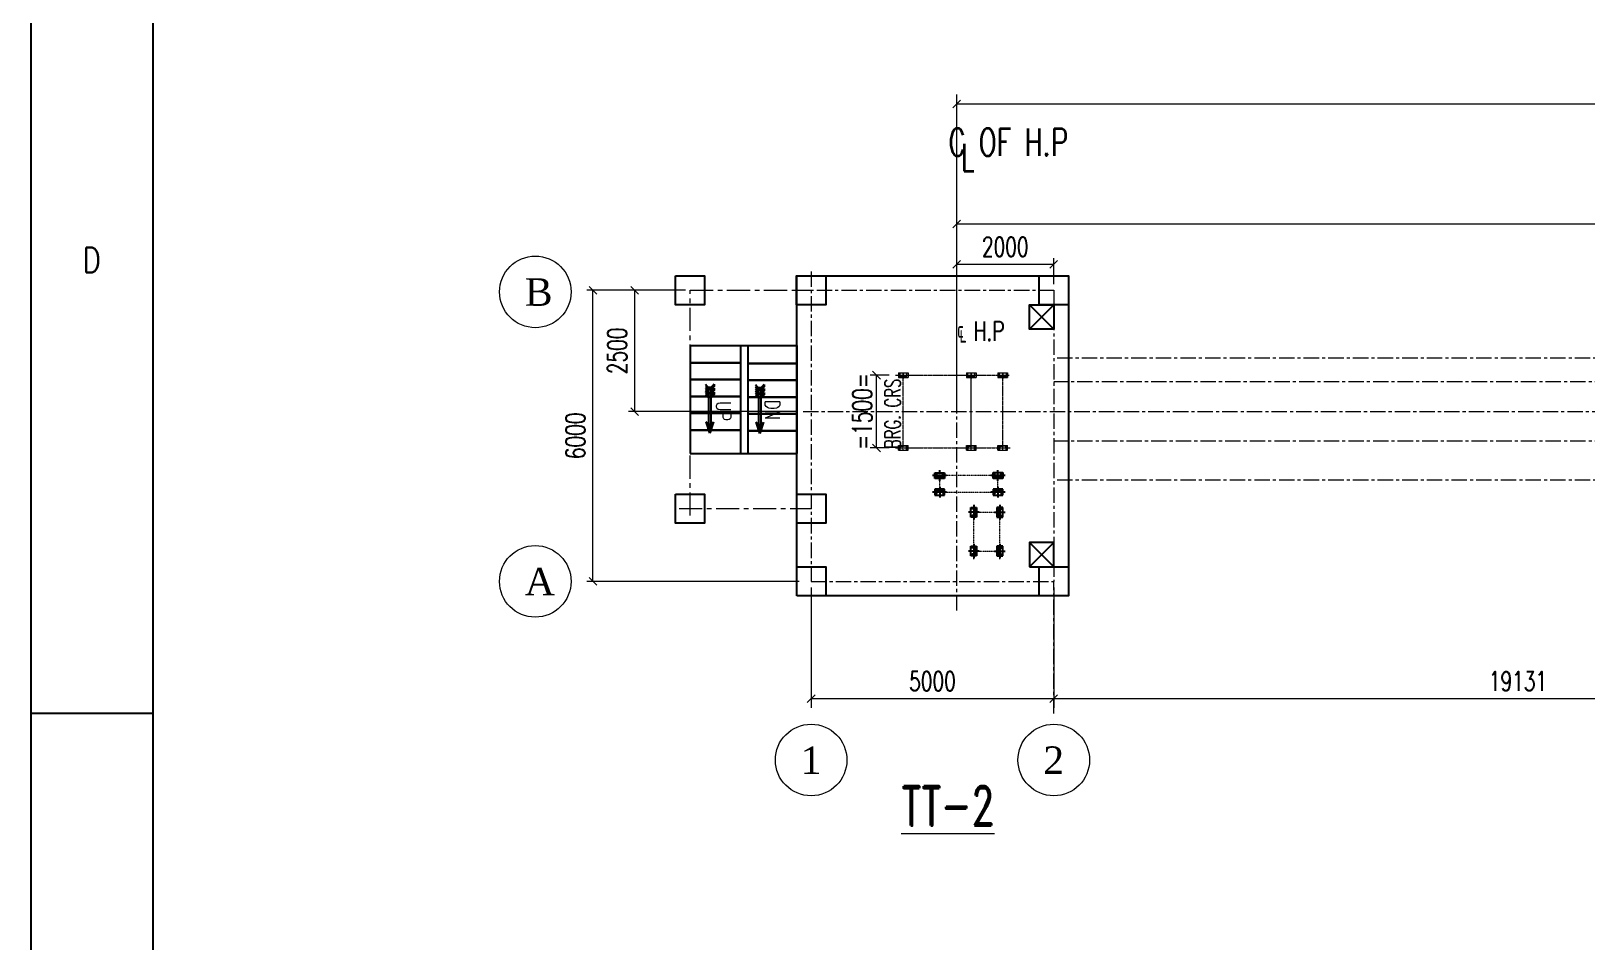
# Model space of a CAD drawing. Header units: millimetres. Extents: x -243837 to -5443, y 40 to 285140.
# Drawn here: x -209584 to -177524, y 48222 to 66993 of the extents above; entities that cross this region are included whole.
import ezdxf
from ezdxf.enums import TextEntityAlignment as Align

# ---------------------------------------------------------------- set-up
doc = ezdxf.new("R2010")
doc.units = ezdxf.units.MM
doc.linetypes.add('CENTER', pattern=[50.8, 31.75, -6.35, 6.35, -6.35])
doc.linetypes.add('CENTER2', pattern=[1.125, 0.75, -0.125, 0.125, -0.125])
for name, color, linetype in [('0-45-GRID MARKS', 6, 'Continuous'), ('11', 7, 'Continuous'), ('center', 1, 'CENTER2'), ('CONTOUR50', 4, 'Continuous'), ('DWG', 7, 'Continuous'), ('NANDAL', 255, 'Continuous')]:
    doc.layers.add(name, color=color, linetype=linetype)
for name, color, linetype, lineweight in [('5', 6, 'Continuous', 30), ('CEN', 1, 'CENTER', 9), ('DIM', 1, 'Continuous', 9), ('R-CENTER', 1, 'CENTER2', 5), ('R-OBJECT', 2, 'Continuous', 20), ('TEXT', 255, 'Continuous', 18)]:
    doc.layers.add(name, color=color, linetype=linetype, lineweight=lineweight)
doc.styles.add('KA', font='romans.shx', dxfattribs={"width": 0.7})
doc.styles.add('romans', font='romans.shx', dxfattribs={"width": 0.7})
doc.styles.add('ROMANS_BIG', font='romans.shx', dxfattribs={"width": 0.85, "bigfont": 'bigfont.shx'})
doc.styles.add('TIMES', font='times.ttf')
doc.dimstyles.new('rakesh', dxfattribs={"dimscale": 160, "dimtxt": 2.5, "dimasz": 1, "dimexe": 0.8, "dimexo": 0.8, "dimgap": 1, "dimtad": 1, "dimdec": 0, "dimzin": 0, "dimdsep": 46, "dimtxsty": 'KA', "dimblk": 'OBLIQUE', "dimcen": 1.5, "dimclrd": 1, "dimclre": 1, "dimclrt": 2, "dimadec": 0, "dimazin": 0, "dimtfac": 1, "dimtdec": 0, "dimtmove": 0, "dimatfit": 2, "dimfxl": 0, "dimtolj": 1, "dimtzin": 0, "dimlwd": -1, "dimlwe": -1, "dimarcsym": 1})
doc.dimstyles.new('rakesh$0', dxfattribs={"dimscale": 160, "dimtxt": 2.5, "dimasz": 1, "dimexe": 0.8, "dimexo": 0.8, "dimgap": 1, "dimtad": 1, "dimdec": 0, "dimzin": 0, "dimdsep": 46, "dimtxsty": 'KA', "dimblk": 'OBLIQUE', "dimcen": 1.5, "dimclrd": 1, "dimclre": 1, "dimclrt": 2, "dimadec": 0, "dimazin": 0, "dimtfac": 1, "dimtdec": 0, "dimtmove": 0, "dimatfit": 2, "dimfxl": 1, "dimtolj": 1, "dimtzin": 0, "dimlwd": -1, "dimlwe": -1, "dimarcsym": 1})

# ---------------------------------------------------------------- blocks, each defined once
blk = doc.blocks.new('_Oblique')
at = {"color": 0, "linetype": 'ByBlock', "lineweight": -2}
blk.add_line((-0.5, -0.5), (0.5, 0.5), dxfattribs=at)
blk = doc.blocks.new('*D199')
at = {"layer": 'DEFPOINTS', "color": 0, "transparency": 16777216}
for p in [(-198007, 61652), (-196112, 61652), (-193627, 55652, 1)]:
    blk.add_point(p, dxfattribs=at)
at = {"layer": 'DIM', "color": 1, "transparency": 16777216}
for p, q in [((-196240, 61652), (-198135, 61652)), ((-198007, 55652), (-198007, 61652)), ((-193755, 55652), (-198135, 55652))]:
    blk.add_line(p, q, dxfattribs=at)
at = {"layer": 'DIM', "color": 1, "transparency": 16777216, "xscale": 160, "yscale": 160, "zscale": 160}
for p, rotation in [((-198007, 61652), 90), ((-198007, 55652), 270)]:
    blk.add_blockref('_Oblique', p, dxfattribs=dict(at, rotation=rotation))
at = {"layer": 'DIM', "color": 2, "transparency": 16777216, "insert": (-198367, 58652), "char_height": 400, "attachment_point": 5, "rotation": 90, "style": 'KA'}
blk.add_mtext('\\A1;6000', dxfattribs=at)
blk = doc.blocks.new('*D200')
at = {"layer": 'DEFPOINTS', "color": 0, "transparency": 16777216}
for p in [(-195968, 61652), (-197147, 59152), (-193674, 59152, 44)]:
    blk.add_point(p, dxfattribs=at)
at = {"layer": 'DIM', "color": 1, "transparency": 16777216}
for p, q in [((-196096, 61652), (-197275, 61652)), ((-197147, 61652), (-197147, 59152)), ((-193802, 59152), (-197275, 59152))]:
    blk.add_line(p, q, dxfattribs=at)
at = {"layer": 'DIM', "color": 1, "transparency": 16777216, "xscale": 160, "yscale": 160, "zscale": 160}
for p, rotation in [((-197147, 61652), 90), ((-197147, 59152), 270)]:
    blk.add_blockref('_Oblique', p, dxfattribs=dict(at, rotation=rotation))
at = {"layer": 'DIM', "color": 2, "transparency": 16777216, "insert": (-197507, 60402), "char_height": 400, "attachment_point": 5, "rotation": 90, "style": 'KA'}
blk.add_mtext('\\A1;2500', dxfattribs=at)
blk = doc.blocks.new('*D201')
at = {"layer": 'DEFPOINTS', "color": 0, "transparency": 16777216}
for p in [(-188510, 62188), (-190510, 61642, 10), (-188510, 61652, 169)]:
    blk.add_point(p, dxfattribs=at)
at = {"layer": 'DIM', "color": 1, "transparency": 16777216}
for p, q in [((-190510, 61770), (-190510, 62316)), ((-188510, 61780), (-188510, 62316)), ((-190510, 62188), (-188510, 62188))]:
    blk.add_line(p, q, dxfattribs=at)
at = {"layer": 'DIM', "color": 1, "transparency": 16777216, "xscale": 160, "yscale": 160, "zscale": 160, "rotation": 180}
blk.add_blockref('_Oblique', (-190510, 62188), dxfattribs=at)
at = {"layer": 'DIM', "color": 1, "transparency": 16777216, "xscale": 160, "yscale": 160, "zscale": 160}
blk.add_blockref('_Oblique', (-188510, 62188), dxfattribs=at)
at = {"layer": 'DIM', "color": 2, "transparency": 16777216, "insert": (-189510, 62548), "char_height": 400, "attachment_point": 5, "style": 'KA'}
blk.add_mtext('\\A1;2000', dxfattribs=at)
blk = doc.blocks.new('*D204')
at = {"layer": 'DEFPOINTS', "color": 0, "transparency": 16777216}
for p in [(-169379, 57096, 120), (-188510, 55425, 169), (-169379, 53235)]:
    blk.add_point(p, dxfattribs=at)
at = {"layer": 'DIM', "color": 1, "transparency": 16777216}
for p, q in [((-169379, 56968), (-169379, 53107)), ((-188510, 55297), (-188510, 53107)), ((-188510, 53235), (-169379, 53235))]:
    blk.add_line(p, q, dxfattribs=at)
at = {"layer": 'DIM', "color": 1, "transparency": 16777216, "xscale": 160, "yscale": 160, "zscale": 160, "rotation": 180}
blk.add_blockref('_Oblique', (-188510, 53235), dxfattribs=at)
at = {"layer": 'DIM', "color": 1, "transparency": 16777216, "xscale": 160, "yscale": 160, "zscale": 160}
blk.add_blockref('_Oblique', (-169379, 53235), dxfattribs=at)
at = {"layer": 'DIM', "color": 2, "transparency": 16777216, "insert": (-178944, 53595), "char_height": 400, "attachment_point": 5, "style": 'KA'}
blk.add_mtext('\\A1;19131', dxfattribs=at)
blk = doc.blocks.new('*D211')
at = {"layer": 'DEFPOINTS', "color": 0, "ltscale": 10, "transparency": 16777216}
for p in [(-192163, 59902), (-191773, 59902, 10), (-191773, 58402, 10)]:
    blk.add_point(p, dxfattribs=at)
at = {"layer": 'DIM', "color": 1, "ltscale": 10, "transparency": 16777216}
for p, q in [((-191901, 59902), (-192291, 59902)), ((-192163, 58402), (-192163, 59902)), ((-191901, 58402), (-192291, 58402))]:
    blk.add_line(p, q, dxfattribs=at)
at = {"layer": 'DIM', "color": 1, "ltscale": 10, "transparency": 16777216, "xscale": 160, "yscale": 160, "zscale": 160}
for p, rotation in [((-192163, 59902), 90), ((-192163, 58402), 270)]:
    blk.add_blockref('_Oblique', p, dxfattribs=dict(at, rotation=rotation))
at = {"layer": 'DIM', "color": 2, "ltscale": 10, "transparency": 16777216, "insert": (-192163, 59152), "char_height": 400, "attachment_point": 5, "rotation": 90, "style": 'KA'}
blk.add_mtext('\\A1;{\\C4;=1500=\\P{\\H0.8x;BRG. CRS.}}', dxfattribs=at)
blk = doc.blocks.new('A$C46142A23')
for p, q in [((-100, 60, -27), (-100, -60, -27)), ((100, 60, -27), (-100, 60, -27)), ((-75, -40), (-75, 35)), ((-75, 35), (-72, 35)), ((-61, -24), (-67, 30)), ((61, -24), (67, 30)), ((75, 35), (72, 35)), ((75, -40), (75, 35)), ((100, -60, -27), (100, 60, -27)), ((-100, -60, -27), (100, -60, -27)), ((75, -40), (-75, -40)), ((75, -40), (-75, -40)), ((-11, -34), (-50, -34)), ((50, -34), (-11, -34)), ((75, -40), (0, -40))]:
    blk.add_line(p, q)
for centre, radius, start, end in [((-72, 30), 5.42, 6, 90), ((72, 30), 5.42, 90, 174), ((-50, -23), 10.8, 186, 270), ((50, -23), 10.8, 270, 354)]:
    blk.add_arc(centre, radius, start, end)
at = {"layer": 'center'}
for p, q in [((-150, 0, -27), (150, 0, -27)), ((0, -110, -27), (0, 110, -27))]:
    blk.add_line(p, q, dxfattribs=at)
blk = doc.blocks.new('*D216')
at = {"layer": 'DEFPOINTS', "color": 0, "ltscale": 10, "transparency": 16777216}
for p in [(-193510, 55652, 169), (-188510, 55652, 169), (-188510, 53235)]:
    blk.add_point(p, dxfattribs=at)
at = {"layer": 'R-OBJECT', "color": 1, "ltscale": 10, "transparency": 16777216}
for p, q in [((-193510, 55524), (-193510, 53043)), ((-188510, 55524), (-188510, 53043)), ((-193510, 53235), (-188510, 53235))]:
    blk.add_line(p, q, dxfattribs=at)
at = {"layer": 'R-OBJECT', "color": 1, "ltscale": 10, "transparency": 16777216, "xscale": 160, "yscale": 160, "zscale": 160, "rotation": 180}
blk.add_blockref('_Oblique', (-193510, 53235), dxfattribs=at)
at = {"layer": 'R-OBJECT', "color": 1, "ltscale": 10, "transparency": 16777216, "xscale": 160, "yscale": 160, "zscale": 160}
blk.add_blockref('_Oblique', (-188510, 53235), dxfattribs=at)
at = {"layer": 'R-OBJECT', "color": 2, "ltscale": 10, "transparency": 16777216, "insert": (-191010, 53595), "char_height": 400, "attachment_point": 5, "style": 'KA'}
blk.add_mtext('\\A1;5000', dxfattribs=at)
blk = doc.blocks.new('A$C5DC45814')
blk = doc.blocks.new('A$C662E1037')
at = {"layer": 'DWG'}
h = blk.add_hatch(color=5, dxfattribs=at)
h.set_gradient(color1=(0, 0, 255), rotation=90, tint=1, name='INVCURVED')
h.paths.add_polyline_path([(63, 14), (8, -42), (8, -82), (63, -139), (-165, -62)])
h = blk.add_hatch(color=5, dxfattribs=at)
h.set_gradient(color1=(0, 0, 255), tint=1, name='CURVED')
h.paths.add_polyline_path([(632, 30), (677, 30), (595, -42), (551, -42)])
h.paths.add_polyline_path([(714, 30), (759, 30), (677, -42), (632, -42)])
h.paths.add_polyline_path([(796, 30), (841, 30), (759, -42), (715, -42)])
h = blk.add_hatch(color=5, dxfattribs=at)
h.set_gradient(color1=(0, 0, 255), rotation=90, tint=1)
h.paths.add_polyline_path([(781, -82), (8, -82), (8, -42), (781, -42)])
h = blk.add_hatch(color=5, dxfattribs=at)
h.set_gradient(color1=(0, 0, 255), rotation=180, tint=1, name='CURVED')
h.paths.add_polyline_path([(715, -82), (759, -83), (841, -155), (796, -155)])
h.paths.add_polyline_path([(632, -82), (677, -82), (758, -155), (714, -155)])
h.paths.add_polyline_path([(551, -82), (595, -82), (677, -154), (632, -154)])
at = {"layer": 'DWG', "color": 6}
for p, q in [((-165, -62, -4370), (63, 14, -4370)), ((8, -42, -4370), (63, 14, -4370)), ((632, 30, -4370), (551, -42, -4370)), ((677, 30, -4370), (595, -42, -4370)), ((714, 30, -4370), (632, -42, -4370)), ((759, 30, -4370), (677, -42, -4370)), ((796, 30, -4370), (715, -42, -4370)), ((841, 30, -4370), (759, -42, -4370)), ((63, -139, -4370), (-165, -62, -4370)), ((8, -82, -4370), (63, -139, -4370)), ((595, -42, -4370), (551, -42, -4370)), ((632, -154, -4370), (551, -82, -4370)), ((595, -82, -4370), (551, -82, -4370)), ((677, -154, -4370), (595, -82, -4370)), ((677, -42, -4370), (632, -42, -4370)), ((714, -155, -4370), (632, -82, -4370)), ((677, -82, -4370), (632, -82, -4370)), ((677, -154, -4370), (632, -154, -4370)), ((758, -155, -4370), (677, -82, -4370)), ((758, -155, -4370), (714, -155, -4370)), ((759, -42, -4370), (715, -42, -4370)), ((796, -155, -4370), (715, -82, -4370)), ((759, -83, -4370), (715, -82, -4370)), ((841, -155, -4370), (759, -83, -4370)), ((841, -155, -4370), (796, -155, -4370))]:
    blk.add_line(p, q, dxfattribs=at)
at = {"layer": 'DWG', "color": 6, "elevation": -4370}
blk.add_lwpolyline([(781, -82), (8, -82), (8, -42), (781, -42)], close=True, dxfattribs=at)
blk = doc.blocks.new('*D254')
at = {"layer": 'DEFPOINTS', "color": 0, "ltscale": 10, "transparency": 16777216}
for p in [(-132267, 63020), (-132267, 62234, -762), (-190510, 61318, -169)]:
    blk.add_point(p, dxfattribs=at)
at = {"layer": 'R-OBJECT', "color": 1, "ltscale": 10, "transparency": 16777216}
for p, q in [((-190510, 61446), (-190510, 63212)), ((-132267, 62362), (-132267, 63212)), ((-190510, 63020), (-132267, 63020))]:
    blk.add_line(p, q, dxfattribs=at)
at = {"layer": 'R-OBJECT', "color": 1, "ltscale": 10, "transparency": 16777216, "xscale": 160, "yscale": 160, "zscale": 160, "rotation": 180}
blk.add_blockref('_Oblique', (-190510, 63020), dxfattribs=at)
at = {"layer": 'R-OBJECT', "color": 1, "ltscale": 10, "transparency": 16777216, "xscale": 160, "yscale": 160, "zscale": 160}
blk.add_blockref('_Oblique', (-132267, 63020), dxfattribs=at)
at = {"layer": 'R-OBJECT', "color": 2, "ltscale": 10, "transparency": 16777216, "insert": (-161388, 63380), "char_height": 400, "attachment_point": 5, "style": 'KA'}
blk.add_mtext('\\A1;58242', dxfattribs=at)
blk = doc.blocks.new('*D217')
at = {"layer": 'DEFPOINTS', "color": 0, "ltscale": 10, "transparency": 16777216}
for p in [(-106760, 65492), (-190511, 59152, 1), (-106760, 59151, 122)]:
    blk.add_point(p, dxfattribs=at)
at = {"layer": 'R-OBJECT', "color": 1, "ltscale": 10, "transparency": 16777216}
for p, q in [((-190511, 59280), (-190511, 65684)), ((-190511, 65492), (-106760, 65492)), ((-106760, 59279), (-106760, 65684))]:
    blk.add_line(p, q, dxfattribs=at)
at = {"layer": 'R-OBJECT', "color": 1, "ltscale": 10, "transparency": 16777216, "xscale": 160, "yscale": 160, "zscale": 160, "rotation": 180}
blk.add_blockref('_Oblique', (-190511, 65492), dxfattribs=at)
at = {"layer": 'R-OBJECT', "color": 1, "ltscale": 10, "transparency": 16777216, "xscale": 160, "yscale": 160, "zscale": 160}
blk.add_blockref('_Oblique', (-106760, 65492), dxfattribs=at)
at = {"layer": 'R-OBJECT', "color": 2, "ltscale": 10, "transparency": 16777216, "insert": (-148635, 65957), "char_height": 400, "attachment_point": 5, "style": 'KA'}
blk.add_mtext('\\A1;83750 PULLEY C/C', dxfattribs=at)
blk = doc.blocks.new('A$C71E5680D')
at = {"layer": 'NANDAL', "color": 7, "linetype": 'Continuous'}
blk.add_line((-476.007, 82.664), (-481.007, 82.664), dxfattribs=at)
for points in [[(-481.007, 260.48), (-75.007, 260.48), (-75.007, -22.52), (-481.007, -22.52)], [(-476.007, 255.48), (-80.007, 255.48), (-80.007, -17.52), (-476.007, -17.52)]]:
    blk.add_lwpolyline(points, close=True, dxfattribs=at)
at = {"layer": 'NANDAL', "color": 7, "linetype": 'Continuous', "style": 'romans', "width": 0.8}
blk.add_text('D', height=1.023, dxfattribs=at).set_placement((-478.516, 101.254), align=Align.MIDDLE)
blk = doc.blocks.new('TITLE BLOCK NEW')
at = {"layer": 'NANDAL', "lineweight": 0, "ltscale": 2, "xscale": 707.7384074565863, "yscale": 707.7384080466584, "zscale": 707.7384082604353}
blk.add_blockref('A$C71E5680D', (340427, -184352), dxfattribs=at)

msp = doc.modelspace()

# ---------------------------------------------------------------- linework, layer by layer
at = {"extrusion": (8.32517e-06, 2.19374e-05, 1)}
for p, q in [((-188509.94, 61352.45, 0.01), (-189009.94, 60852.45, 0.03)), ((-188509.94, 60852.45, 0.01), (-189009.94, 61352.45, 0.01))]:
    msp.add_line(p, q, dxfattribs=at)
at = {"color": 1, "linetype": 'CENTER', "lineweight": 9}
for p, q in [((-190635.58, 59902.14, -157.72), (-190385.56, 59902.14, -157.72)), ((-190210.65, 58402.14, -211.07), (-190210.65, 59902.14, -211.07))]:
    msp.add_line(p, q, dxfattribs=at)
at = {"extrusion": (-8.32517e-06, 2.19374e-05, 1)}
for p, q in [((-189009.94, 56452.45, -0.02), (-188509.94, 55952.45)), ((-189009.94, 55952.45, -0.01), (-188509.94, 56452.45, -0.02))]:
    msp.add_line(p, q, dxfattribs=at)
at = {"color": 6, "elevation": -43.94}
for points in [[(-196305.94, 61948.45), (-195705.94, 61948.45), (-195705.94, 61348.45), (-196305.94, 61348.45)], [(-196305.94, 57448.45), (-195705.94, 57448.45), (-195705.94, 56848.45), (-196305.94, 56848.45)], [(-193805.99, 57448.45), (-193205.99, 57448.45), (-193205.99, 56848.45), (-193805.99, 56848.45)]]:
    msp.add_lwpolyline(points, close=True, dxfattribs=at)
at = {"extrusion": (8.32517e-06, 2.19374e-05, 1), "elevation": -0.2}
msp.add_lwpolyline([(-188509.94, 60852.45), (-189009.94, 60852.45), (-189009.94, 61352.45), (-188509.94, 61352.45)], close=True, dxfattribs=at)
at = {"extrusion": (-8.32517e-06, 2.19374e-05, 1), "elevation": 2.8}
msp.add_lwpolyline([(-189009.94, 55952.45), (-188509.94, 55952.45), (-188509.94, 56452.45), (-189009.94, 56452.45)], close=True, dxfattribs=at)
at = {"layer": '0-45-GRID MARKS'}
for points in [[(-193809.94, 61352.45), (-193809.94, 61952.45), (-193209.94, 61952.45), (-193209.94, 61352.45)], [(-193805.94, 55352.45), (-193805.94, 61952.45), (-188209.94, 61952.45), (-188209.94, 55352.45)], [(-188809.94, 61352.45), (-188809.94, 61952.45), (-188209.94, 61952.45), (-188209.94, 61352.45)], [(-193805.94, 55352.45), (-193805.94, 55952.45), (-193205.94, 55952.45), (-193205.94, 55352.45)], [(-188809.94, 55352.45), (-188809.94, 55952.45), (-188209.94, 55952.45), (-188209.94, 55352.45)]]:
    msp.add_lwpolyline(points, close=True, dxfattribs=at)
at = {"layer": '5', "color": 3, "ltscale": 0.75, "extrusion": (-8.32378e-06, 2.19344e-05, 1)}
for p, q in [((-196005.88, 60158.53, 1468058.73), (-194968.85, 60158.53, 1468058.73)), ((-194813.85, 60144.14, 1468058.73), (-193805.94, 60144.14, 1468058.73)), ((-196005.88, 59812.6, 1468058.73), (-194968.85, 59812.7, 1468058.73)), ((-194813.85, 59798.29, 1468058.73), (-193805.94, 59797.15, 1468058.73)), ((-196005.88, 59465.33, 1468058.73), (-194968.85, 59465.43, 1468058.73)), ((-194813.85, 59451.02, 1468058.73), (-193805.94, 59449.87, 1468058.73)), ((-196005.88, 59118.06, 1468058.73), (-194968.85, 59118.15, 1468058.73)), ((-194813.85, 59103.75, 1468058.73), (-193805.94, 59102.6, 1468058.73)), ((-196005.88, 58770.79, 1468058.73), (-194968.85, 58770.88, 1468058.73)), ((-194813.85, 58756.47, 1468058.73), (-193805.94, 58755.33, 1468058.73))]:
    msp.add_line(p, q, dxfattribs=at)
at = {"layer": 'CEN', "color": 1, "ltscale": 15}
for p, q in [((-196005.88, 57006.61), (-196005.88, 61656.45)), ((-196005.88, 61652.45, -43.94), (-193505.94, 61652.45, -43.94)), ((-196229.94, 57152.45, -43.94), (-193505.94, 57152.45, -43.94))]:
    msp.add_line(p, q, dxfattribs=at)
at = {"layer": 'CONTOUR50', "ltscale": 0.75, "extrusion": (-8.32378e-06, 2.19344e-05, 1)}
for p, q in [((-196005.88, 60514.62, -43.94), (-196005.88, 58289.82, -43.94)), ((-196005.88, 60514.62, -43.94), (-193805.94, 60514.62, -43.94)), ((-194968.85, 60514.62, -43.94), (-194968.85, 58289.82, -43.94)), ((-194813.85, 60514.62, -43.94), (-194813.85, 58289.82, -43.94)), ((-193805.94, 60514.62, -43.94), (-193805.94, 58289.82, -43.94)), ((-196005.88, 58289.82, -43.94), (-193805.94, 58289.82, -43.94))]:
    msp.add_line(p, q, dxfattribs=at)
at = {"layer": 'DIM', "color": 1}
for centre in [(-199193.53, 61618.14, -43.94), (-199194.33, 55652.45, -43.94), (-193509.94, 51970.27), (-188509.94, 51970.27)]:
    msp.add_circle(centre, 737.73, dxfattribs=at)
at = {"layer": 'R-CENTER', "color": 1, "linetype": 'CENTER', "ltscale": 10}
for p, q in [((-193509.94, 62038.27), (-193509.94, 55652.45)), ((-193902.96, 61652.45), (-188509.94, 61652.45)), ((-190509.57, 55051.05, -169.38), (-190509.57, 61641.77, -169.38)), ((-188509.94, 61652.45), (-188509.94, 55652.45)), ((-188440.65, 60261.03, -1.54), (-111580.14, 60261.03, 167.83)), ((-111510.16, 59761.29, 0), (-188509.94, 59761.29)), ((-193674.49, 59152.18), (-105363.76, 59151.01, 23.69)), ((-111510.16, 58540.87, 0), (-188509.94, 58540.87)), ((-188440.65, 57743.17, -1.54), (-111580.14, 57743.17, 167.83)), ((-193509.94, 55652.45), (-188509.94, 55652.45)), ((-188509.94, 52928.45), (-188509.94, 55652.45))]:
    msp.add_line(p, q, dxfattribs=at)
at = {"layer": 'R-CENTER', "ltscale": 10}
for p, q in [((-191610.57, 59958.63, -159.78), (-191610.57, 59832.98, -159.78)), ((-190210.57, 59958.63, -159.78), (-190210.57, 59832.98, -159.78)), ((-189560.57, 59958.63, -159.78), (-189560.57, 59832.98, -159.78)), ((-191610.57, 58345.65, -159.78), (-191610.57, 58471.29, -159.78)), ((-190210.57, 58345.65, -159.78), (-190210.57, 58471.29, -159.78)), ((-189560.57, 58345.65, -159.78), (-189560.57, 58471.29, -159.78))]:
    msp.add_line(p, q, dxfattribs=at)
at = {"layer": 'R-CENTER', "ltscale": 40}
for p, q in [((-191610.57, 58345.65, -159.78), (-191610.57, 59958.63, -159.78)), ((-190210.57, 58345.65, -159.78), (-190210.57, 59958.63, -159.78)), ((-189560.57, 58345.65, -159.78), (-189560.57, 59958.63, -159.78)), ((-191772.76, 59902.14, -159.78), (-189430.68, 59902.14, -159.78)), ((-191772.76, 58402.14, -159.78), (-189407.78, 58402.14, -159.78))]:
    msp.add_line(p, q, dxfattribs=at)
at = {"layer": 'R-CENTER', "ltscale": 0.25}
for p, q in [((-190860.5, 57602.14, -166.48), (-190860.5, 57722.14, -158.92)), ((-189533.13, 57832.11, -158.92), (-190860.49, 57832.14, -158.92)), ((-189660.51, 57600.76, -166.48), (-189660.51, 57723, -185.72)), ((-190860.5, 57492.14, -139.68), (-189533.14, 57490.76, -139.68)), ((-190160.6, 56113.07, -159.78), (-190160.62, 57092.78, -159.78)), ((-190100.59, 57077.93, -159.78), (-189621.86, 57077.92, -159.78)), ((-189620.53, 56113.07, -159.78), (-189620.51, 57092.78, -159.78)), ((-190100.6, 56277.95, -159.78), (-189621.88, 56277.94, -159.78))]:
    msp.add_line(p, q, dxfattribs=at)
at = {"layer": 'R-OBJECT'}
for p, q in [((-191710.57, 59947.14, -159.78), (-191710.57, 59852.14, -159.78)), ((-191710.57, 59947.14, -159.78), (-191510.57, 59947.14, -159.78)), ((-191710.57, 59852.14, -159.78), (-191510.4, 59852.14, -159.78)), ((-191681.9, 59862.14, -159.78), (-191610.4, 59862.14, -159.78)), ((-191664.21, 59867.54, -159.78), (-191610.4, 59867.54, -159.78)), ((-191510.57, 59947.14, -159.78), (-191510.57, 59852.14, -159.78)), ((-190310.57, 59947.14, -159.78), (-190310.57, 59852.14, -159.78)), ((-190310.57, 59947.14, -159.78), (-190110.57, 59947.14, -159.78)), ((-190310.57, 59852.14, -159.78), (-190110.4, 59852.14, -159.78)), ((-190281.9, 59862.14, -159.78), (-190210.4, 59862.14, -159.78)), ((-190264.21, 59867.54, -159.78), (-190210.4, 59867.54, -159.78)), ((-190110.57, 59947.14, -159.78), (-190110.57, 59852.14, -159.78)), ((-189660.57, 59947.14, -159.78), (-189660.57, 59852.14, -159.78)), ((-189660.57, 59947.14, -159.78), (-189460.57, 59947.14, -159.78)), ((-189660.57, 59852.14, -159.78), (-189460.4, 59852.14, -159.78)), ((-189631.9, 59862.14, -159.78), (-189560.4, 59862.14, -159.78)), ((-189614.21, 59867.54, -159.78), (-189560.4, 59867.54, -159.78)), ((-189460.57, 59947.14, -159.78), (-189460.57, 59852.14, -159.78)), ((-191710.57, 58357.14, -159.78), (-191710.57, 58452.14, -159.78)), ((-191710.57, 58452.14, -159.78), (-191510.4, 58452.14, -159.78)), ((-191710.57, 58357.14, -159.78), (-191510.57, 58357.14, -159.78)), ((-191681.9, 58442.14, -159.78), (-191610.4, 58442.14, -159.78)), ((-191664.21, 58436.74, -159.78), (-191610.4, 58436.74, -159.78)), ((-191510.57, 58357.14, -159.78), (-191510.57, 58452.14, -159.78)), ((-190310.57, 58357.14, -159.78), (-190310.57, 58452.14, -159.78)), ((-190310.57, 58452.14, -159.78), (-190110.4, 58452.14, -159.78)), ((-190310.57, 58357.14, -159.78), (-190110.57, 58357.14, -159.78)), ((-190281.9, 58442.14, -159.78), (-190210.4, 58442.14, -159.78)), ((-190264.21, 58436.74, -159.78), (-190210.4, 58436.74, -159.78)), ((-190110.57, 58357.14, -159.78), (-190110.57, 58452.14, -159.78)), ((-189660.57, 58357.14, -159.78), (-189660.57, 58452.14, -159.78)), ((-189660.57, 58452.14, -159.78), (-189460.4, 58452.14, -159.78)), ((-189660.57, 58357.14, -159.78), (-189460.57, 58357.14, -159.78)), ((-189631.9, 58442.14, -159.78), (-189560.4, 58442.14, -159.78)), ((-189614.21, 58436.74, -159.78), (-189560.4, 58436.74, -159.78)), ((-189460.57, 58357.14, -159.78), (-189460.57, 58452.14, -159.78))]:
    msp.add_line(p, q, dxfattribs=at)
at = {"layer": 'R-OBJECT', "elevation": -50.21}
for points in [[(-191537.68, 59937.14, 0.38887873), (-191541.66, 59933.49), (-191546.63, 59876.67, -0.38887873), (-191556.6, 59867.54), (-191664.21, 59867.54, -0.38887873), (-191674.18, 59876.67), (-191679.15, 59933.49, 0.38887873), (-191683.13, 59937.14), (-191685.4, 59937.14), (-191685.4, 59862.14), (-191535.4, 59862.14), (-191535.4, 59937.14)], [(-190137.68, 59937.14, 0.38887873), (-190141.66, 59933.49), (-190146.63, 59876.67, -0.38887873), (-190156.6, 59867.54), (-190264.21, 59867.54, -0.38887873), (-190274.18, 59876.67), (-190279.15, 59933.49, 0.38887873), (-190283.13, 59937.14), (-190285.4, 59937.14), (-190285.4, 59862.14), (-190135.4, 59862.14), (-190135.4, 59937.14)], [(-189487.68, 59937.14, 0.38887873), (-189491.66, 59933.49), (-189496.63, 59876.67, -0.38887873), (-189506.6, 59867.54), (-189614.21, 59867.54, -0.38887873), (-189624.18, 59876.67), (-189629.15, 59933.49, 0.38887873), (-189633.13, 59937.14), (-189635.4, 59937.14), (-189635.4, 59862.14), (-189485.4, 59862.14), (-189485.4, 59937.14)], [(-191537.68, 58367.14, -0.38887873), (-191541.66, 58370.79), (-191546.63, 58427.61, 0.38887873), (-191556.6, 58436.74), (-191664.21, 58436.74, 0.38887873), (-191674.18, 58427.61), (-191679.15, 58370.79, -0.38887873), (-191683.13, 58367.14), (-191685.4, 58367.14), (-191685.4, 58442.14), (-191535.4, 58442.14), (-191535.4, 58367.14)], [(-190137.68, 58367.14, -0.38887873), (-190141.66, 58370.79), (-190146.63, 58427.61, 0.38887873), (-190156.6, 58436.74), (-190264.21, 58436.74, 0.38887873), (-190274.18, 58427.61), (-190279.15, 58370.79, -0.38887873), (-190283.13, 58367.14), (-190285.4, 58367.14), (-190285.4, 58442.14), (-190135.4, 58442.14), (-190135.4, 58367.14)], [(-189487.68, 58367.14, -0.38887873), (-189491.66, 58370.79), (-189496.63, 58427.61, 0.38887873), (-189506.6, 58436.74), (-189614.21, 58436.74, 0.38887873), (-189624.18, 58427.61), (-189629.15, 58370.79, -0.38887873), (-189633.13, 58367.14), (-189635.4, 58367.14), (-189635.4, 58442.14), (-189485.4, 58442.14), (-189485.4, 58367.14)]]:
    msp.add_lwpolyline(points, format="xyb", close=True, dxfattribs=at)

# ---------------------------------------------------------------- block references
at = {"xscale": 0.7104450567211452, "yscale": 0.7104450567211452, "zscale": 0.7104450567211452}
msp.add_blockref('TITLE BLOCK NEW', (-209583.78, 142335.33), dxfattribs=at)
at = {"color": 0, "lineweight": 0, "extrusion": (8.32378e-06, -2.19344e-05, 1), "rotation": 90.0000000104609}
for p in [(-195672.44, 58907.01, 1472425.84), (-194642.1, 58899.29, 1472425.85)]:
    msp.add_blockref('A$C662E1037', p, dxfattribs=at)
at = {"xscale": -1}
for p in [(-190860.5, 57832.14, -132.11), (-189660.51, 57833, -158.92)]:
    msp.add_blockref('A$C46142A23', p, dxfattribs=at)
for p, rotation in [((-190860.5, 57492.14, -139.68), 180.0000000000004), ((-189660.51, 57490.76, -139.68), 180.0000000000004), ((-189620.51, 57077.92, -159.78), 270.0000000000006), ((-189620.53, 56277.94, -159.78), 270.0000000000006)]:
    msp.add_blockref('A$C46142A23', p, dxfattribs=dict(rotation=rotation))
at = {"xscale": -1, "rotation": 90.0000000000005}
for p in [(-190160.62, 57077.92, -159.78), (-190160.6, 56277.94, -159.78)]:
    msp.add_blockref('A$C46142A23', p, dxfattribs=at)
at = {"layer": '11', "linetype": 'ByBlock', "extrusion": (-8.32378e-06, 2.19344e-05, 1)}
ref = msp.add_blockref('A$C5DC45814', (-195453.33, 60625.2, 1653784.68), dxfattribs=dict(at, xscale=0.7199999999084188, yscale=0.7199999999084188, zscale=0.7199999999084188, rotation=269.9930526763674))
ref.add_attrib('SS', 'UP', (-195453.49, 59328.77, 1653784.68), dxfattribs={"layer": '0', "extrusion": (-8.32378e-06, 2.19344e-05, 1), "height": 300, "rotation": 269.993053, "style": 'ROMANS_BIG', "width": 0.75})
ref = msp.add_blockref('A$C5DC45814', (-194440.03, 60658.9, 1678255.63), dxfattribs=dict(at, xscale=0.7199999999084188, yscale=0.7199999999084188, zscale=0.7199999999084188, rotation=269.9930526763674))
ref.add_attrib('SS', 'DN', (-194440.19, 59351.76, 1678255.63), dxfattribs={"layer": '0', "extrusion": (-8.32378e-06, 2.19344e-05, 1), "height": 300, "rotation": 269.993053, "style": 'ROMANS_BIG', "width": 0.75})

# ---------------------------------------------------------------- texts
at = {"color": 2, "char_height": 562.5, "attachment_point": 4, "line_spacing_factor": 1.20048, "style": 'KA'}
for s, insert in [('C OF H.P', (-190681.58, 64702.24)), ('L', (-190426.77, 64389.51))]:
    msp.add_mtext(s, dxfattribs=dict(at, insert=insert))
at = {"layer": 'DIM', "color": 2, "insert": (-190015.38, 60790.27, -644.59), "char_height": 400, "attachment_point": 5, "style": 'KA'}
msp.add_mtext('\\A1;℄ H.P', dxfattribs=at)
at = {"layer": 'TEXT', "color": 2, "style": 'TIMES'}
for s, p in [('B', (-199409.55, 61331.57, -43.94)), ('A', (-199410.35, 55365.87, -43.94)), ('2', (-188725.95, 51683.69)), ('1', (-193725.95, 51683.69))]:
    msp.add_text(s, height=567, dxfattribs=at).set_placement(p)
at = {"layer": 'TEXT', "color": 2, "insert": (-190690.32, 51025.43, -169.38), "char_height": 811.2, "attachment_point": 5, "style": 'KA'}
msp.add_mtext('\\A1;{\\Fromand|c0;\\LTT-2}', dxfattribs=at)

# ---------------------------------------------------------------- dimensions: what is measured, and where the dimension line sits
at = {"layer": 'DIM'}
for base, p1, p2, picture, middle in [((-188509.94, 62187.91, -169.38), (-190509.57, 61641.77, -159.78), (-188509.94, 61652.45), '*D201', (-189509.75, 62547.91, -169.38)), ((-169378.62, 53234.83, -169.38), (-188509.94, 55425.29), (-169378.62, 57095.88, -49.76), '*D204', (-178944.28, 53594.83, -169.38))]:
    dim = msp.add_linear_dim(base=base, p1=p1, p2=p2, dimstyle='rakesh', dxfattribs=at)
    dim.commit()
    dim.dimension.update_dxf_attribs({"geometry": picture, "text_midpoint": middle})
for base, p1, p2, picture, middle in [((-198006.99, 61652.45, -43.94), (-193627, 55652.45, -42.97), (-196112.2, 61652.45, -43.94), '*D199', (-198366.99, 58652.45, -43.94)), ((-197147.1, 59152.18, -43.94), (-195967.85, 61652.45, -43.94), (-193674.49, 59152.18), '*D200', (-197507.1, 60402.31, -43.94))]:
    dim = msp.add_linear_dim(base=base, p1=p1, p2=p2, angle=270, dimstyle='rakesh', dxfattribs=at)
    dim.commit()
    dim.dimension.update_dxf_attribs({"geometry": picture, "text_midpoint": middle})
at = {"layer": 'DIM', "ltscale": 10}
dim = msp.add_linear_dim(base=(-192162.59, 59902.14, -169.38), p1=(-191772.76, 58402.14, -159.78), p2=(-191772.76, 59902.14, -159.78), angle=90, text='{\\C4;=<>=\\X{\\H0.8x;BRG. CRS.}}', dimstyle='rakesh', override={"dimfxl": 1.5}, dxfattribs=at)
dim.commit()
dim.dimension.update_dxf_attribs({"geometry": '*D211', "text_midpoint": (-192162.59, 59152.14, -169.38), "dimtype": 160})
at = {"layer": 'R-OBJECT', "ltscale": 10}
dim = msp.add_linear_dim(base=(-106760.14, 65492.34), p1=(-190510.57, 59152.14, 0.85), p2=(-106760.14, 59151.03, 122.11), text='<> PULLEY C/C', dimstyle='rakesh$0', override={"dimexe": 1.2, "dimfxl": 0.18}, dxfattribs=at)
dim.commit()
dim.dimension.update_dxf_attribs({"geometry": '*D217', "text_midpoint": (-148635.35, 65957.11)})
for base, p1, p2, picture, middle in [((-132267.33, 63019.82), (-190509.57, 61318.05, -169.38), (-132267.33, 62233.54, -762.39), '*D254', (-161388.45, 63379.82)), ((-188509.94, 53234.86, -169.38), (-193509.94, 55652.45), (-188509.94, 55652.45), '*D216', (-191009.94, 53594.86, -169.38))]:
    dim = msp.add_linear_dim(base=base, p1=p1, p2=p2, dimstyle='rakesh$0', override={"dimexe": 1.2, "dimfxl": 0.18}, dxfattribs=at)
    dim.commit()
    dim.dimension.update_dxf_attribs({"geometry": picture, "text_midpoint": middle})

doc.saveas('drawing.dxf')
